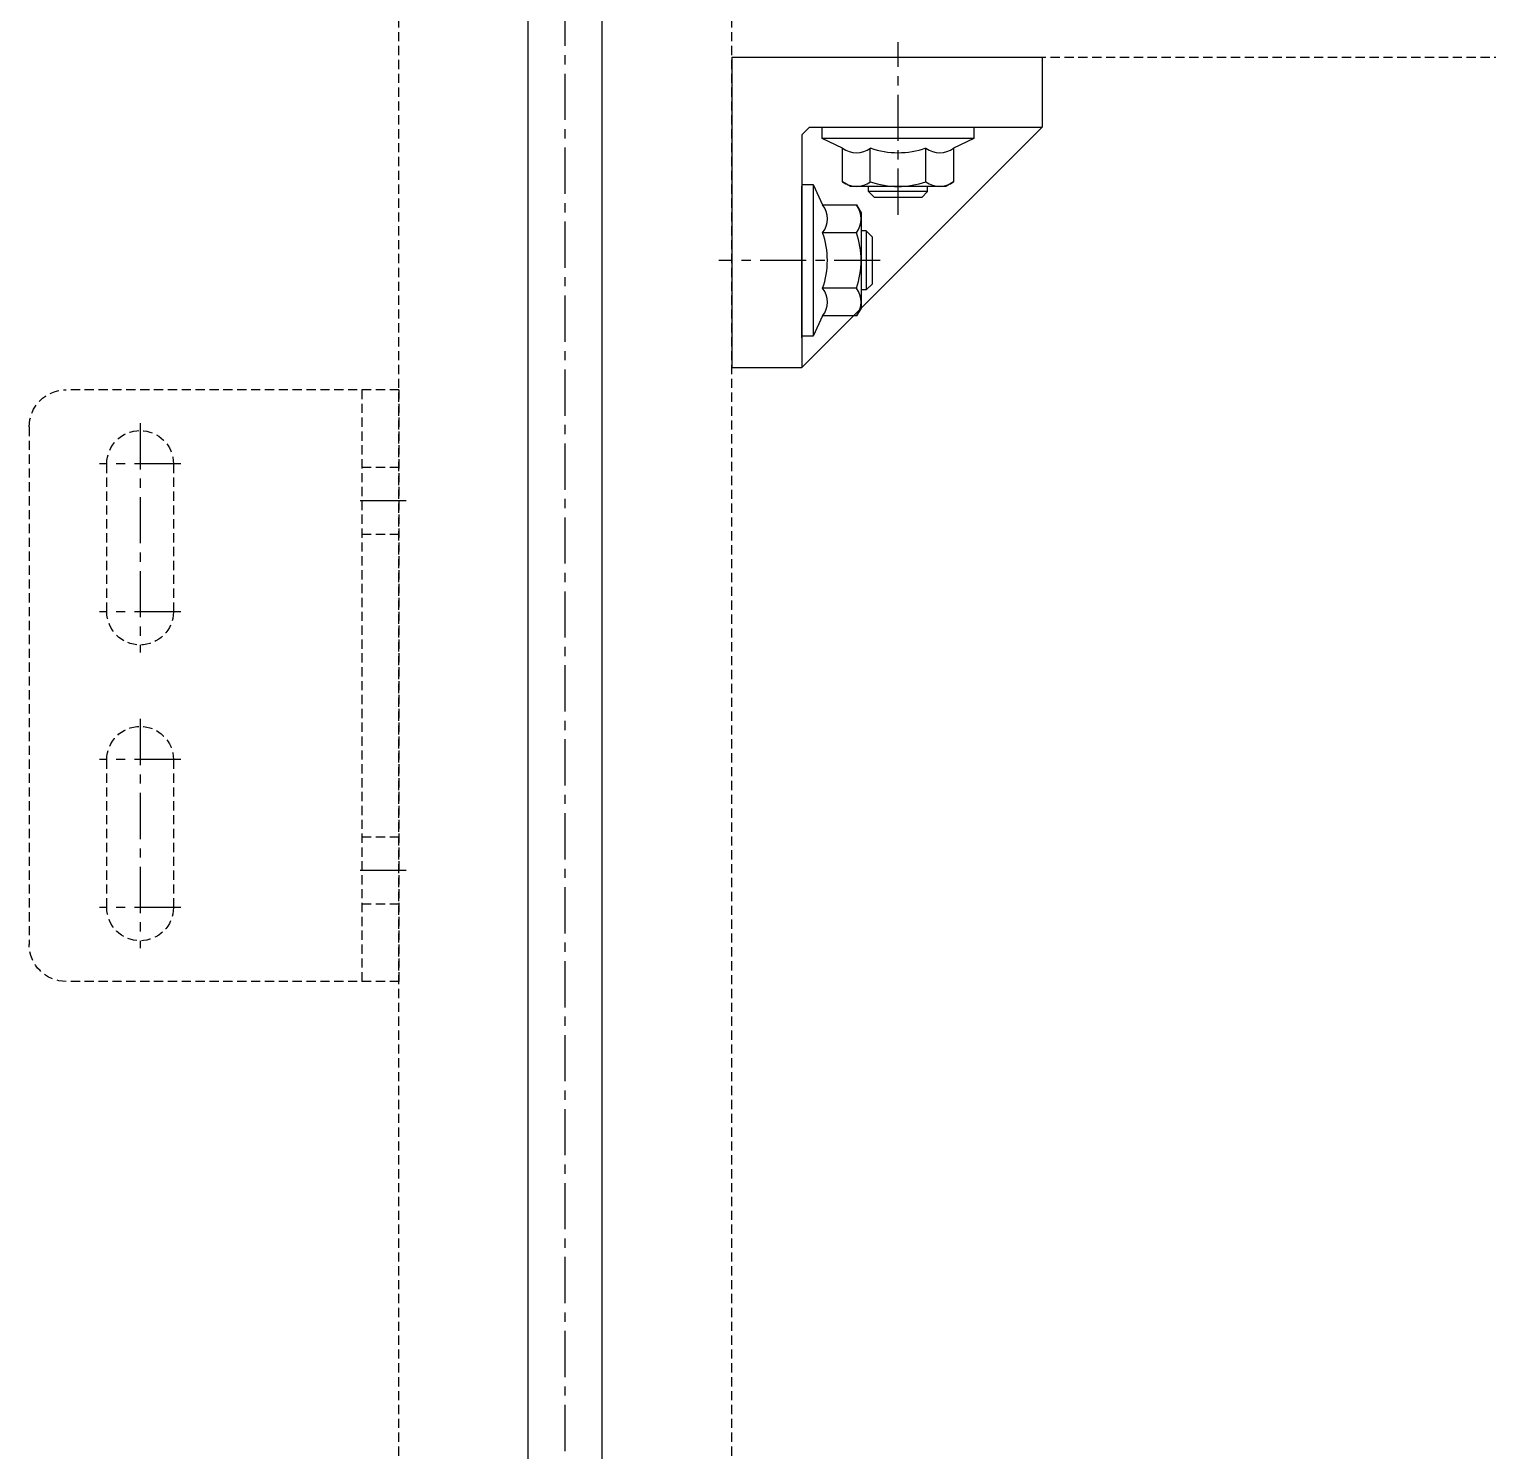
# Model space of a CAD drawing. Header units: inches. Extents: x 0 to 77285, y -118 to 40065.
# Drawn here: x 25631 to 25828.2, y 2283.9 to 2476.1 of the extents above; entities that cross this region are included whole.
import ezdxf

# ---------------------------------------------------------------- set-up
doc = ezdxf.new("R2010")
doc.units = ezdxf.units.IN
doc.header["$LTSCALE"] = 5
doc.header["$MEASUREMENT"] = 0
doc.linetypes.add('CENTER', pattern=[2, 1.25, -0.25, 0.25, -0.25])
doc.linetypes.add('HIDDEN', pattern=[0.375, 0.25, -0.125])
for name, color, linetype in [('11', 1, 'CENTER'), ('22', 2, 'HIDDEN'), ('44', 4, 'Continuous'), ('77', 40, 'HIDDEN'), ('A', 8, 'Continuous')]:
    doc.layers.add(name, color=color, linetype=linetype)

# ---------------------------------------------------------------- blocks, each defined once
blk = doc.blocks.new('af!@$!2^^&&@$aD읾ㅇㄹA$C5BB358B1')
for p, q in [((1.74, 42), (43.74, 42)), ((1.74, 42), (1.74, 0)), ((43.74, 42), (43.74, 32.5)), ((12.24, 32.5), (11.24, 31.5)), ((43.74, 32.5), (11.24, 0)), ((12.24, 32.5), (43.74, 32.5)), ((13.99, 32.5), (34.49, 32.5)), ((13.99, 31), (13.99, 32.5)), ((34.49, 32.5), (34.49, 31)), ((11.24, 31.5), (11.24, 0)), ((34.49, 31), (13.99, 31)), ((16.73, 29.7), (13.99, 31)), ((16.73, 25.11), (16.73, 29.7)), ((20.48, 25.14), (20.48, 29.7)), ((27.99, 25.14), (27.99, 29.7)), ((34.49, 31), (31.74, 29.7)), ((31.74, 29.7), (31.74, 25.11)), ((11.24, 24.75), (12.74, 24.75)), ((11.24, 4.04), (11.24, 24.54)), ((12.74, 24.75), (12.74, 4.25)), ((12.74, 24.75), (14.04, 22.01)), ((17.79, 24.5), (16.73, 25.11)), ((30.68, 24.5), (17.79, 24.5)), ((20.24, 23.8), (20.24, 24.5)), ((28.24, 23.8), (20.24, 23.8)), ((21.04, 23), (20.24, 23.8)), ((27.44, 23), (28.24, 23.8)), ((28.24, 23.8), (28.24, 24.5)), ((31.74, 25.11), (30.68, 24.5)), ((14.04, 22.01), (18.63, 22.01)), ((18.63, 22.01), (19.24, 20.94)), ((27.44, 23), (21.04, 23)), ((19.24, 20.94), (19.24, 8.06)), ((18.59, 18.25), (14.04, 18.25)), ((19.94, 18.5), (19.24, 18.5)), ((19.94, 18.5), (19.94, 10.5)), ((20.74, 17.7), (19.94, 18.5)), ((20.74, 17.7), (20.74, 11.3)), ((18.59, 10.75), (14.04, 10.75)), ((19.94, 10.5), (19.24, 10.5)), ((20.74, 11.3), (19.94, 10.5)), ((19.24, 8.06), (18.63, 6.99)), ((14.04, 6.99), (12.74, 4.25)), ((18.63, 6.99), (14.04, 6.99)), ((12.74, 4.25), (11.24, 4.25)), ((1.74, 0), (11.24, 0))]:
    blk.add_line(p, q)
for centre, radius, start, end in [((18.61, 32.11), 3.06, 232.1211, 307.8789), ((24.24, 40.32), 11.26, 250.5288, 289.4712), ((29.87, 32.11), 3.06, 232.1211, 307.8789), ((18.61, 27.56), 3.06, 232.1211, 307.8789), ((24.24, 35.76), 11.26, 250.5288, 289.4712), ((29.87, 27.56), 3.06, 232.1211, 307.8789), ((11.62, 20.13), 3.06, 322.1211, 37.8789), ((16.18, 20.13), 3.06, 322.1211, 37.8789), ((3.42, 14.5), 11.26, 340.5288, 19.4712), ((7.98, 14.5), 11.26, 340.5288, 19.4712), ((11.62, 8.87), 3.06, 322.1211, 37.8789), ((16.18, 8.87), 3.06, 322.1211, 37.8789)]:
    blk.add_arc(centre, radius, start, end)
at = {"layer": '11'}
for p, q in [((24.24, 20.66), (24.24, 44.03)), ((21.83, 14.5), (0, 14.5))]:
    blk.add_line(p, q, dxfattribs=at)
blk = doc.blocks.new('A$C4ffddd3a')
for p, q in [((-10, -675), (-10, 38.5, 0)), ((35, -675), (35, 38.5, 0)), ((35, -116.5, 0), (337, -116.5, 0))]:
    blk.add_line(p, q)
at = {"layer": '11'}
blk.add_line((12.5, -675), (12.5, 38.5, 0), dxfattribs=at)
at = {"layer": 'A'}
for p, q in [((7.5, -675), (7.5, 38.5, 0)), ((17.5, -675), (17.5, 38.5, 0))]:
    blk.add_line(p, q, dxfattribs=at)
at = {"layer": '44', "extrusion": (0, 0, -1), "xscale": -1, "zscale": -1}
blk.add_blockref('af!@$!2^^&&@$aD읾ㅇㄹA$C5BB358B1', (-33.26, -158.5, 0), dxfattribs=at)
blk = doc.blocks.new('A$Ce5460b59')
for p, q in [((0, 0, 0), (45, 0, 0)), ((0, 0), (0, -80)), ((5, 0), (5, -80)), ((50, -5), (50, -75)), ((0, -80, 0), (45, -80, 0))]:
    blk.add_line(p, q)
blk.add_lwpolyline([(39.5, -10, 1), (30.5, -10), (30.5, -30, 1), (39.5, -30)], format="xyb", close=True)
at = {"elevation": 0}
blk.add_lwpolyline([(39.5, -50, 1), (30.5, -50), (30.5, -70, 1), (39.5, -70)], format="xyb", close=True, dxfattribs=at)
for centre, start, end in [((45, -5, 0), 0, 90), ((45, -75, 0), 270, 0)]:
    blk.add_arc(centre, 5, start, end)
at = {"layer": '11'}
for p, q in [((35, -4.5), (35, -35.5)), ((29.5, -10), (40.5, -10)), ((-1, -15, 0), (6, -15, 0)), ((29.5, -30), (40.5, -30)), ((35, -44.5, 0), (35, -75.5, 0)), ((29.5, -50, 0), (40.5, -50, 0)), ((-1, -65, 0), (6, -65, 0)), ((29.5, -70, 0), (40.5, -70, 0))]:
    blk.add_line(p, q, dxfattribs=at)
at = {"layer": '22'}
for p, q in [((0, -10.5, 0), (5, -10.5, 0)), ((5, -19.5, 0), (0, -19.5, 0)), ((0, -60.5, 0), (5, -60.5, 0)), ((5, -69.5, 0), (0, -69.5, 0))]:
    blk.add_line(p, q, dxfattribs=at)
blk = doc.blocks.new('A$Cba19a6fb')
blk.add_blockref('A$C4ffddd3a', (-186, 71.5, 0))
at = {"xscale": -1}
blk.add_blockref('A$Ce5460b59', (-196, -90), dxfattribs=at)
blk = doc.blocks.new('A$C4e1bf573')
blk.add_blockref('A$Cba19a6fb', (0, -191.5, 0))

msp = doc.modelspace()

# ---------------------------------------------------------------- block references
at = {"layer": '77'}
msp.add_blockref('A$C4e1bf573', (25876.99380061, 2708.83538786, 0.00000002), dxfattribs=at)

doc.saveas('drawing.dxf')
